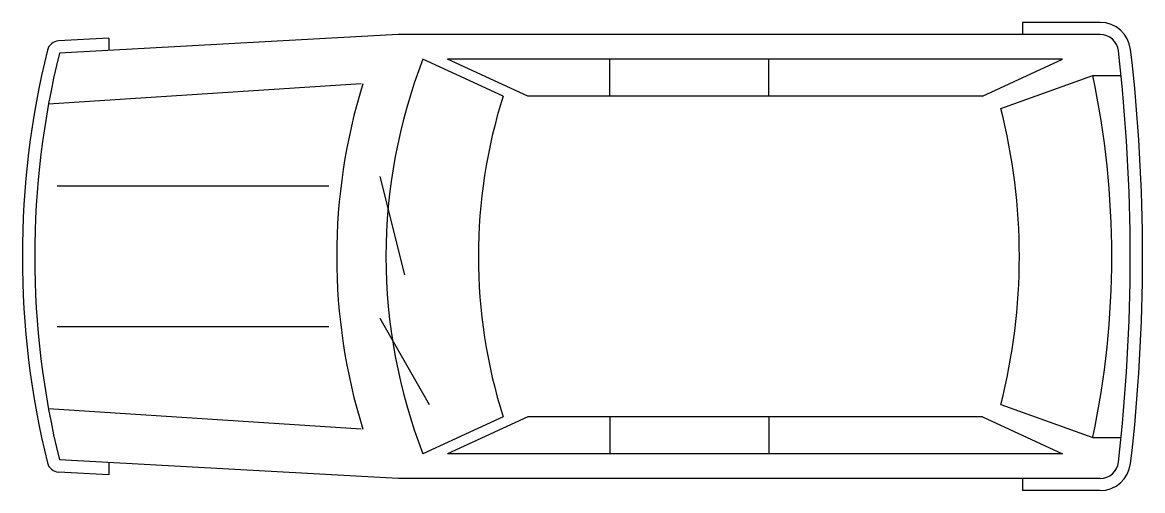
# Model space of a CAD drawing. Extents: x 34.24 to 38.86, y 24.14 to 26.07.
import ezdxf

# ---------------------------------------------------------------- set-up
doc = ezdxf.new("R2010")
doc.units = 0
doc.header["$MEASUREMENT"] = 0
doc.layers.add('01', color=1, linetype='CONTINUOUS')
doc.layers.add('02', color=2, linetype='CONTINUOUS')

msp = doc.modelspace()

# ---------------------------------------------------------------- linework, layer by layer
at = {"layer": '01'}
for p, q in [((36.2218, 25.7616), (35.8916, 25.914)), ((36.6623, 25.914), (35.9932, 25.914)), ((36.3234, 25.7616), (35.9932, 25.914)), ((36.6623, 25.7616), (36.6623, 25.914)), ((38.5277, 25.914), (36.6623, 25.914)), ((37.3174, 25.7616), (37.3174, 25.914)), ((38.1975, 25.7616), (38.5277, 25.914)), ((35.6376, 25.8124), (34.3479, 25.7283)), ((38.2737, 25.7108), (38.6529, 25.8462)), ((38.6529, 25.8462), (38.7693, 25.8462)), ((36.6623, 25.7616), (36.3234, 25.7616)), ((38.1975, 25.7616), (36.6623, 25.7616)), ((35.7138, 25.4314), (35.8154, 25.025)), ((35.5041, 25.3912), (34.384, 25.3912)), ((38.3492, 25.1589), (38.3492, 25.1589)), ((35.7138, 24.8472), (35.917, 24.4916)), ((35.5041, 24.8111), (34.384, 24.8111)), ((35.6376, 24.39), (34.3479, 24.4741)), ((38.2737, 24.4916), (38.6529, 24.3561)), ((36.2218, 24.4408), (35.8916, 24.2884)), ((36.3234, 24.4408), (35.9932, 24.2884)), ((36.6623, 24.4408), (36.3234, 24.4408)), ((38.1975, 24.4408), (36.6623, 24.4408)), ((36.6623, 24.4408), (36.6623, 24.2884)), ((37.3174, 24.4408), (37.3174, 24.2884)), ((38.1975, 24.4408), (38.5277, 24.2884)), ((38.6529, 24.3561), (38.7693, 24.3561)), ((36.6623, 24.2884), (35.9932, 24.2884)), ((38.5277, 24.2884), (36.6623, 24.2884))]:
    msp.add_line(p, q, dxfattribs=at)
for centre, radius, start, end in [((37.9829, 25.1012), 2.2437, 158.7607, 201.2393), ((37.9321, 25.1012), 2.3961, 162.7227, 197.2773), ((35.1326, 25.1012), 3.5983, 348.0504, 11.9496), ((38.3173, 25.1012), 2.1971, 162.5077, 197.4923), ((35.8734, 25.1012), 2.4765, 345.75, 14.25)]:
    msp.add_arc(centre, radius, start, end, dxfattribs=at)
at = {"layer": '02'}
for p, q in [((38.3626, 26.0656), (38.3626, 26.0156)), ((38.6826, 26.0656), (38.3626, 26.0656)), ((34.5964, 26.0005), (34.3894, 25.9892)), ((35.79, 26.0156), (34.393, 25.9394)), ((34.5964, 26.0005), (34.5964, 25.9505)), ((38.6826, 26.0156), (35.79, 26.0156)), ((35.79, 24.1868), (34.393, 24.263)), ((34.5964, 24.2519), (34.5964, 24.2018)), ((34.5964, 24.2018), (34.3894, 24.2131)), ((38.6826, 24.1868), (35.79, 24.1868)), ((38.3626, 24.1868), (38.3626, 24.1368)), ((38.6826, 24.1368), (38.3626, 24.1368))]:
    msp.add_line(p, q, dxfattribs=at)
for centre, radius, start, end in [((38.6826, 25.9394), 0.1262, 6.6026, 90), ((38.6826, 25.9394), 0.0762, 6.6026, 90), ((37.7998, 25.1012), 3.5592, 166.1815, 193.8185), ((34.3922, 25.9393), 0.05, 93.1221, 166.1815), ((31.4411, 25.1012), 7.4168, 353.39738, 6.60262), ((37.7998, 25.1012), 3.5084, 166.1775, 193.8225), ((31.4411, 25.1012), 7.366, 353.39738, 6.60262), ((34.3922, 24.263), 0.05, 193.8185, 266.8779), ((38.6826, 24.263), 0.0762, 270, 353.3974), ((38.6826, 24.263), 0.1262, 270, 353.3974)]:
    msp.add_arc(centre, radius, start, end, dxfattribs=at)

doc.saveas('drawing.dxf')
